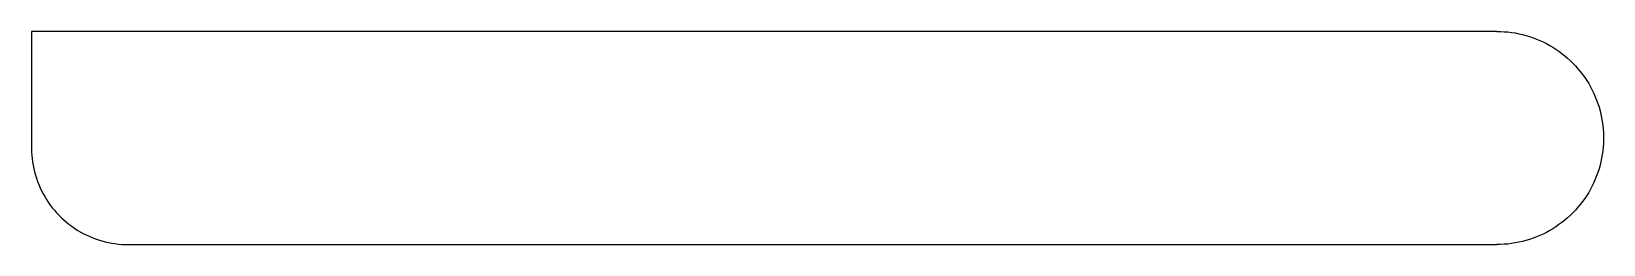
# Model space of a CAD drawing. Header units: millimetres. Extents: x 1102 to 5170, y 19 to 2862.
# Drawn here: x 2889.8 to 3295.1, y 488.7 to 543.7 of the extents above; entities that cross this region are included whole.
import ezdxf

# ---------------------------------------------------------------- set-up
doc = ezdxf.new("R2010")
doc.units = ezdxf.units.MM
doc.header["$MEASUREMENT"] = 0
doc.layers.add('Utwórz2D linie widoczne', color=7, linetype='Continuous', true_color=0x000000)

msp = doc.modelspace()

# ---------------------------------------------------------------- linework, layer by layer
at = {"layer": 'Utwórz2D linie widoczne'}
for p, q in [((2889.81, 543.66), (2889.81, 513.66)), ((3267.6, 543.66), (2889.81, 543.66)), ((3267.6, 543.66), (3268.55, 543.64)), ((3268.55, 543.64), (3269.5, 543.59)), ((3269.5, 543.59), (3270.45, 543.51)), ((3270.45, 543.51), (3271.39, 543.4)), ((3271.39, 543.4), (3272.33, 543.25)), ((3272.33, 543.25), (3273.26, 543.07)), ((3273.26, 543.07), (3274.18, 542.86)), ((3274.18, 542.86), (3275.1, 542.62)), ((3275.1, 542.62), (3276.01, 542.34)), ((3276.01, 542.34), (3276.91, 542.03)), ((3276.91, 542.03), (3277.8, 541.7)), ((3277.8, 541.7), (3278.67, 541.33)), ((3278.67, 541.33), (3279.53, 540.93)), ((3279.53, 540.93), (3280.38, 540.51)), ((3280.38, 540.51), (3281.22, 540.05)), ((3281.22, 540.05), (3282.03, 539.57)), ((3282.03, 539.57), (3282.83, 539.06)), ((3282.83, 539.06), (3283.61, 538.52)), ((3283.61, 538.52), (3284.37, 537.95)), ((3284.37, 537.95), (3285.12, 537.36)), ((3285.12, 537.36), (3285.84, 536.74)), ((3285.84, 536.74), (3286.54, 536.1)), ((3286.54, 536.1), (3287.21, 535.43)), ((3287.21, 535.43), (3287.87, 534.75)), ((3287.87, 534.75), (3288.5, 534.04)), ((3288.5, 534.04), (3289.1, 533.3)), ((3289.1, 533.3), (3289.68, 532.55)), ((3289.68, 532.55), (3290.23, 531.78)), ((3290.23, 531.78), (3290.76, 530.99)), ((3290.76, 530.99), (3291.26, 530.18)), ((3291.26, 530.18), (3291.73, 529.36)), ((3291.73, 529.36), (3292.17, 528.52)), ((3292.17, 528.52), (3292.58, 527.66)), ((3292.58, 527.66), (3292.96, 526.79)), ((3292.96, 526.79), (3293.31, 525.91)), ((3293.31, 525.91), (3293.64, 525.02)), ((3293.64, 525.02), (3293.93, 524.11)), ((3293.93, 524.11), (3294.19, 523.2)), ((3294.19, 523.2), (3294.41, 522.28)), ((3294.41, 522.28), (3294.61, 521.35)), ((3294.61, 521.35), (3294.77, 520.41)), ((3294.77, 520.41), (3294.9, 519.47)), ((3294.9, 519.47), (3295, 518.53)), ((3295, 518.53), (3295.06, 517.58)), ((3295.06, 514.74), (3295, 513.79)), ((3295.06, 517.58), (3295.1, 516.63)), ((3295.1, 515.68), (3295.06, 514.74)), ((3295.1, 516.63), (3295.1, 515.68)), ((2889.81, 513.66), (2889.81, 513.38)), ((2889.81, 513.38), (2889.84, 512.53)), ((2889.84, 512.53), (2889.89, 511.68)), ((2889.89, 511.68), (2889.97, 510.83)), ((2889.97, 510.83), (2890.08, 509.98)), ((3294.61, 510.97), (3294.41, 510.04)), ((3294.77, 511.9), (3294.61, 510.97)), ((3294.9, 512.85), (3294.77, 511.9)), ((3295, 513.79), (3294.9, 512.85)), ((2890.08, 509.98), (2890.23, 509.13)), ((2890.23, 509.13), (2890.4, 508.27)), ((2890.4, 508.27), (2890.6, 507.43)), ((2890.6, 507.43), (2890.83, 506.59)), ((3293.64, 507.3), (3293.31, 506.41)), ((3293.93, 508.21), (3293.64, 507.3)), ((3294.19, 509.12), (3293.93, 508.21)), ((3294.41, 510.04), (3294.19, 509.12)), ((2890.83, 506.59), (2891.09, 505.77)), ((2891.09, 505.77), (2891.38, 504.95)), ((2891.38, 504.95), (2891.7, 504.14)), ((2891.7, 504.14), (2892.04, 503.34)), ((2892.04, 503.34), (2892.41, 502.56)), ((2892.41, 502.56), (2892.81, 501.79)), ((3291.73, 502.96), (3291.26, 502.14)), ((3292.17, 503.8), (3291.73, 502.96)), ((3292.58, 504.66), (3292.17, 503.8)), ((3292.96, 505.53), (3292.58, 504.66)), ((3293.31, 506.41), (3292.96, 505.53)), ((2892.81, 501.79), (2893.24, 501.03)), ((2893.24, 501.03), (2893.69, 500.29)), ((2893.69, 500.29), (2894.16, 499.57)), ((2894.16, 499.57), (2894.66, 498.86)), ((2894.66, 498.86), (2895.19, 498.17)), ((3289.1, 499.01), (3288.5, 498.28)), ((3289.68, 499.77), (3289.1, 499.01)), ((3290.23, 500.54), (3289.68, 499.77)), ((3290.76, 501.33), (3290.23, 500.54)), ((3291.26, 502.14), (3290.76, 501.33)), ((2895.19, 498.17), (2895.74, 497.5)), ((2895.74, 497.5), (2896.31, 496.85)), ((2896.31, 496.85), (2896.91, 496.21)), ((2896.91, 496.21), (2897.52, 495.6)), ((2897.52, 495.6), (2898.16, 495.01)), ((2898.16, 495.01), (2898.82, 494.45)), ((3285.12, 494.96), (3284.37, 494.37)), ((3285.84, 495.58), (3285.12, 494.96)), ((3286.54, 496.22), (3285.84, 495.58)), ((3287.21, 496.88), (3286.54, 496.22)), ((3287.87, 497.57), (3287.21, 496.88)), ((3288.5, 498.28), (3287.87, 497.57)), ((2898.82, 494.45), (2899.49, 493.9)), ((2899.49, 493.9), (2900.19, 493.38)), ((2900.19, 493.38), (2900.9, 492.89)), ((2900.9, 492.89), (2901.63, 492.42)), ((2901.63, 492.42), (2902.38, 491.97)), ((2902.38, 491.97), (2903.14, 491.56)), ((2903.14, 491.56), (2903.91, 491.16)), ((2903.91, 491.16), (2904.7, 490.8)), ((2904.7, 490.8), (2905.5, 490.46)), ((2905.5, 490.46), (2906.31, 490.15)), ((3277.8, 490.62), (3276.91, 490.28)), ((3278.67, 490.99), (3277.8, 490.62)), ((3279.53, 491.38), (3278.67, 490.99)), ((3280.38, 491.81), (3279.53, 491.38)), ((3281.22, 492.27), (3280.38, 491.81)), ((3282.03, 492.75), (3281.22, 492.27)), ((3282.83, 493.26), (3282.03, 492.75)), ((3283.61, 493.8), (3282.83, 493.26)), ((3284.37, 494.37), (3283.61, 493.8)), ((2906.31, 490.15), (2907.13, 489.87)), ((2907.13, 489.87), (2907.96, 489.62)), ((2907.96, 489.62), (2908.8, 489.4)), ((2908.8, 489.4), (2909.64, 489.2)), ((2909.64, 489.2), (2910.49, 489.04)), ((2910.49, 489.04), (2911.35, 488.9)), ((2911.35, 488.9), (2912.21, 488.8)), ((2912.21, 488.8), (2913.08, 488.72)), ((2913.08, 488.72), (2913.94, 488.68)), ((2913.94, 488.68), (2914.81, 488.66)), ((2914.81, 488.66), (3267.6, 488.66)), ((3268.55, 488.68), (3267.6, 488.66)), ((3269.5, 488.73), (3268.55, 488.68)), ((3270.45, 488.81), (3269.5, 488.73)), ((3271.39, 488.92), (3270.45, 488.81)), ((3272.33, 489.07), (3271.39, 488.92)), ((3273.26, 489.25), (3272.33, 489.07)), ((3274.18, 489.46), (3273.26, 489.25)), ((3275.1, 489.7), (3274.18, 489.46)), ((3276.01, 489.98), (3275.1, 489.7)), ((3276.91, 490.28), (3276.01, 489.98))]:
    msp.add_line(p, q, dxfattribs=at)

doc.saveas('drawing.dxf')
